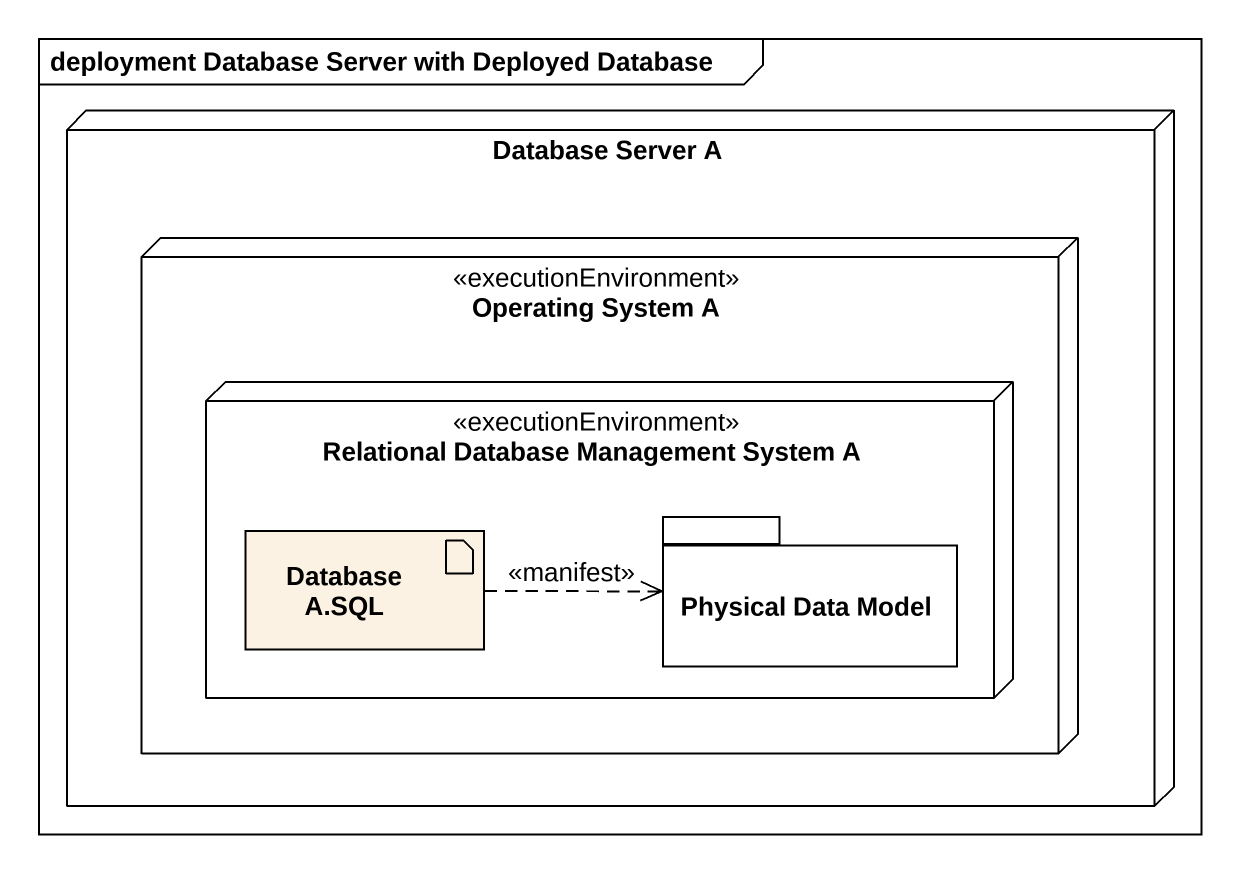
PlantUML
@startuml
mainframe deployment Database Server with Deployed Database
node "Database Server A" as Database_Server_A {
  node "Operating System A" as Operating_System_A <<executionEnvironment>> {
    node "Relational Database Management System A" as Relational_Database <<executionEnvironment>> {
      artifact "Database A.SQL" as Database_A_SQL
      package "Physical Data Model" as Physical_Data_Model {
      }
    }
  }
}
Database_A_SQL .right.> Physical_Data_Model : <<manifest>>
@enduml
